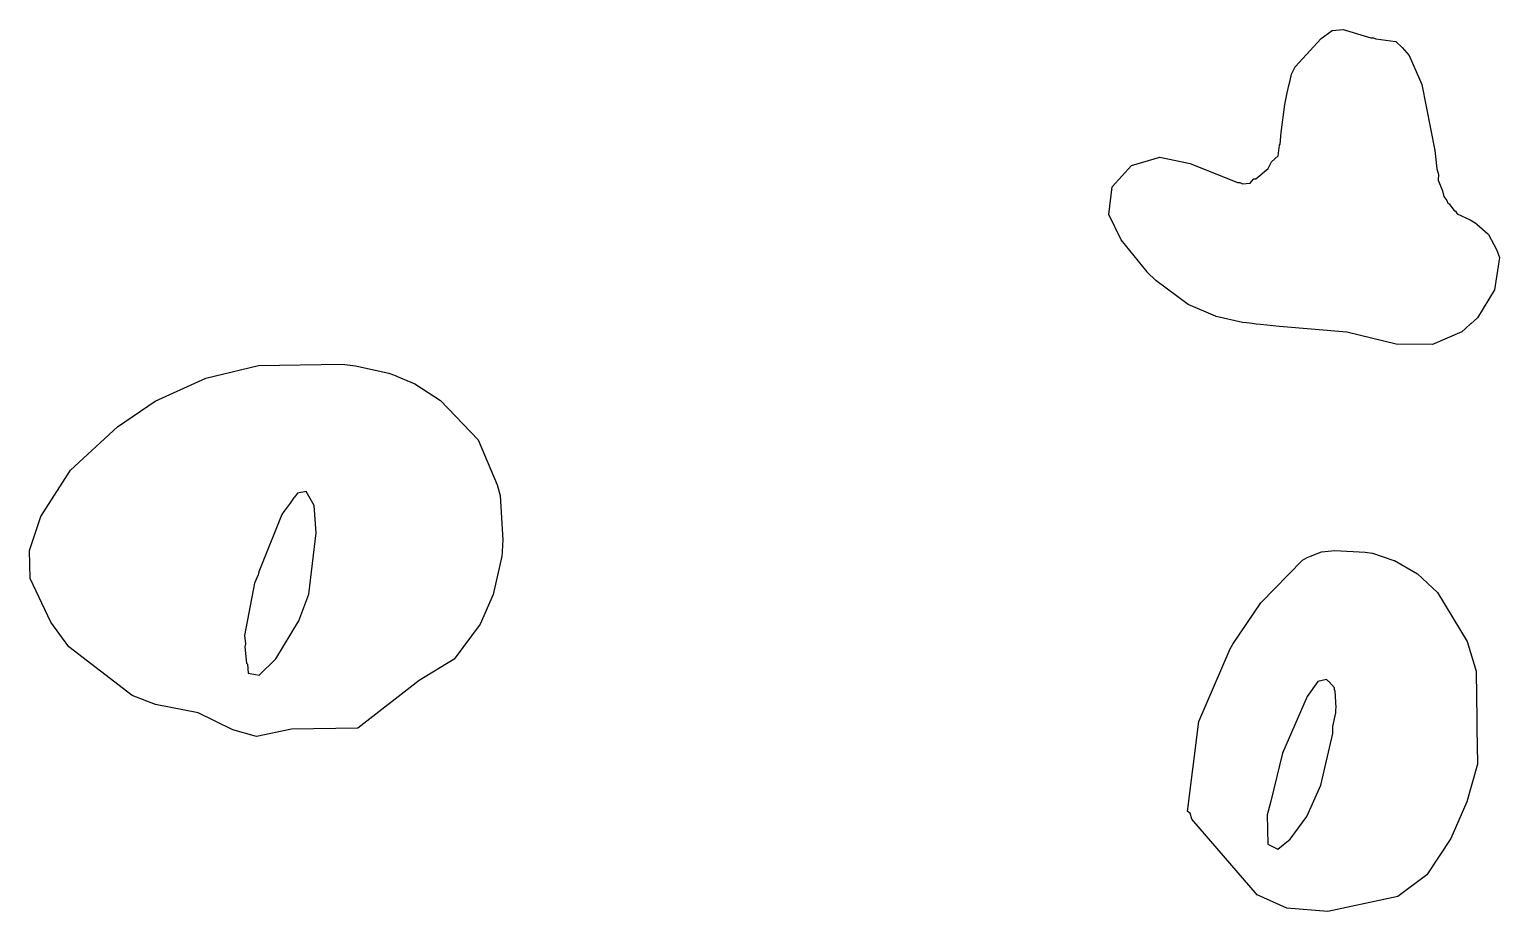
# Model space of a CAD drawing. Header units: millimetres. Extents: x 144.9 to 209.6, y 98.2 to 137.1.
import ezdxf

# ---------------------------------------------------------------- set-up
doc = ezdxf.new("R2010")
doc.units = ezdxf.units.MM
doc.layers.add('CUT', color=7, linetype='CONTINUOUS')

msp = doc.modelspace()

# ---------------------------------------------------------------- linework, layer by layer
at = {"layer": 'CUT'}
for points in [[(198.0956, 130.3262), (198.1967, 130.3328), (198.3166, 130.2773), (198.6573, 130.3087), (198.7081, 130.3747), (198.8242, 130.4868), (198.9125, 130.489), (199.4444, 130.951), (199.5998, 131.2355), (199.8873, 131.5131), (199.9483, 131.9838), (199.9749, 132.0183), (200.0191, 132.5301), (200.1799, 133.7711), (200.2911, 134.2752), (200.378, 134.6692), (200.4133, 134.8295), (200.475, 135.1089), (200.6451, 135.4266), (201.7817, 136.6827), (202.2659, 137.0282), (202.7571, 137.077), (203.9686, 136.7112), (204.0917, 136.7054), (204.1904, 136.6642), (205.074, 136.5441), (205.3489, 136.2842), (205.6595, 135.9311), (206.22, 134.6498), (206.7847, 131.7434), (206.8748, 130.9412), (206.9517, 130.6915), (206.9382, 130.4349), (207.1288, 129.9719), (207.1798, 129.7096), (207.3099, 129.5321), (207.3551, 129.4224), (207.4153, 129.3884), (207.6207, 129.1083), (207.6922, 129.0663), (207.7769, 128.9517), (208.3446, 128.6822), (208.5566, 128.5574), (208.6359, 128.4896), (209.1244, 128.0716), (209.155, 128.0454), (209.5014, 127.3763), (209.6392, 127.0257), (209.4149, 125.5985), (208.6721, 124.37), (208.3671, 124.1012), (208.3645, 124.0989), (208.1365, 123.8979), (207.9717, 123.7526), (206.6807, 123.2019), (205.0821, 123.2088), (202.9173, 123.7355), (199.9482, 123.984), (199.1116, 124.0765), (198.9156, 124.0981), (198.7417, 124.1173), (198.6202, 124.1308), (198.4912, 124.145), (198.3183, 124.1641), (197.1607, 124.4323), (197.1522, 124.4348), (197.1516, 124.435), (197.1431, 124.4376), (197.1388, 124.4389), (197.1373, 124.4394), (197.1366, 124.4396), (195.9269, 124.9568), (194.4966, 126.0143), (194.1268, 126.3785), (194.116, 126.3907), (192.9802, 127.8106), (192.4352, 128.925), (192.5756, 130.1402), (193.4247, 131.0876), (194.6765, 131.4487), (196.0187, 131.169)], [(160.7378, 121.9336), (161.0566, 121.8143), (161.0751, 121.8065), (161.8713, 121.4577), (163.0109, 120.7285), (164.6596, 118.9901), (165.5051, 117.0146), (165.6398, 116.55), (165.7566, 114.5736), (165.743, 114.377), (165.7203, 114.0513), (165.7076, 113.8683), (165.3312, 112.1873), (164.7564, 110.8795), (163.61, 109.3277), (162.0627, 108.3957), (159.3678, 106.2975), (156.4533, 106.2509), (154.9046, 105.9253), (153.8671, 106.2149), (152.3399, 106.9695), (150.4571, 107.3311), (149.4335, 107.7323), (146.6495, 109.8755), (145.85, 110.9577), (144.9381, 112.8945), (144.9061, 114.1226), (145.4132, 115.6243), (146.7083, 117.6626), (148.779, 119.5655), (150.4467, 120.6971), (152.6801, 121.7096), (154.9926, 122.2754), (158.6782, 122.336), (159.2642, 122.2518)], [(154.9742, 113.0462), (154.8239, 112.6779), (154.3775, 110.3778), (154.4144, 110.0092), (154.3852, 109.8733), (154.4691, 109.1528), (154.5039, 109.1142), (154.5434, 108.7193), (155.0245, 108.6271), (155.7501, 109.3472), (156.7669, 111.0281), (157.2069, 112.1906), (157.5321, 114.9055), (157.4391, 116.1005), (157.0946, 116.7211), (156.7078, 116.6444), (156.5751, 116.4664), (156.5678, 116.4643), (156.3806, 116.2053), (156.1231, 115.8597), (156.113, 115.8351), (156.0195, 115.7057), (155.001, 113.1785)], [(199.1301, 111.8156), (200.9542, 113.6996), (201.1611, 113.8103), (201.3201, 113.8728), (201.3584, 113.8879), (201.4591, 113.9274), (201.7939, 114.059), (202.3904, 114.1254), (203.7149, 114.049), (204.0386, 114.0012), (204.9879, 113.685), (205.0064, 113.677), (206.02, 113.0929), (206.9027, 112.2693), (208.2134, 110.1186), (208.6069, 108.8022), (208.6115, 108.7568), (208.6377, 106.69), (208.6398, 106.5227), (208.6428, 106.286), (208.6625, 104.7336), (208.6605, 104.7141), (208.2035, 103.0458), (207.4869, 101.433), (206.4293, 99.8261), (205.1552, 98.8772), (202.0725, 98.2132), (200.2641, 98.3708), (198.9685, 98.9565), (196.0956, 102.2882), (196.0105, 102.5439), (195.9013, 102.6167), (196.3977, 106.587), (197.7689, 109.7822), (197.8326, 109.8891), (197.8333, 109.8902), (197.8998, 110.0018)], [(202.3974, 107.9377), (202.3703, 107.9746), (202.3639, 108.0734), (202.1196, 108.3522), (202.0989, 108.3493), (202.0249, 108.4426), (201.6358, 108.354), (201.1645, 107.695), (200.0851, 105.1895), (199.5616, 103.0844), (199.5465, 103.0348), (199.5453, 103.0189), (199.4095, 102.4727), (199.432, 101.181), (199.8724, 100.9595), (200.4219, 101.4068), (201.1464, 102.4099), (201.7731, 103.7823), (202.2928, 106.0583), (202.2928, 106.3707), (202.4352, 106.9765), (202.4251, 107.1305), (202.4374, 107.1867)]]:
    msp.add_lwpolyline(points, close=True, dxfattribs=at)

doc.saveas('drawing.dxf')
